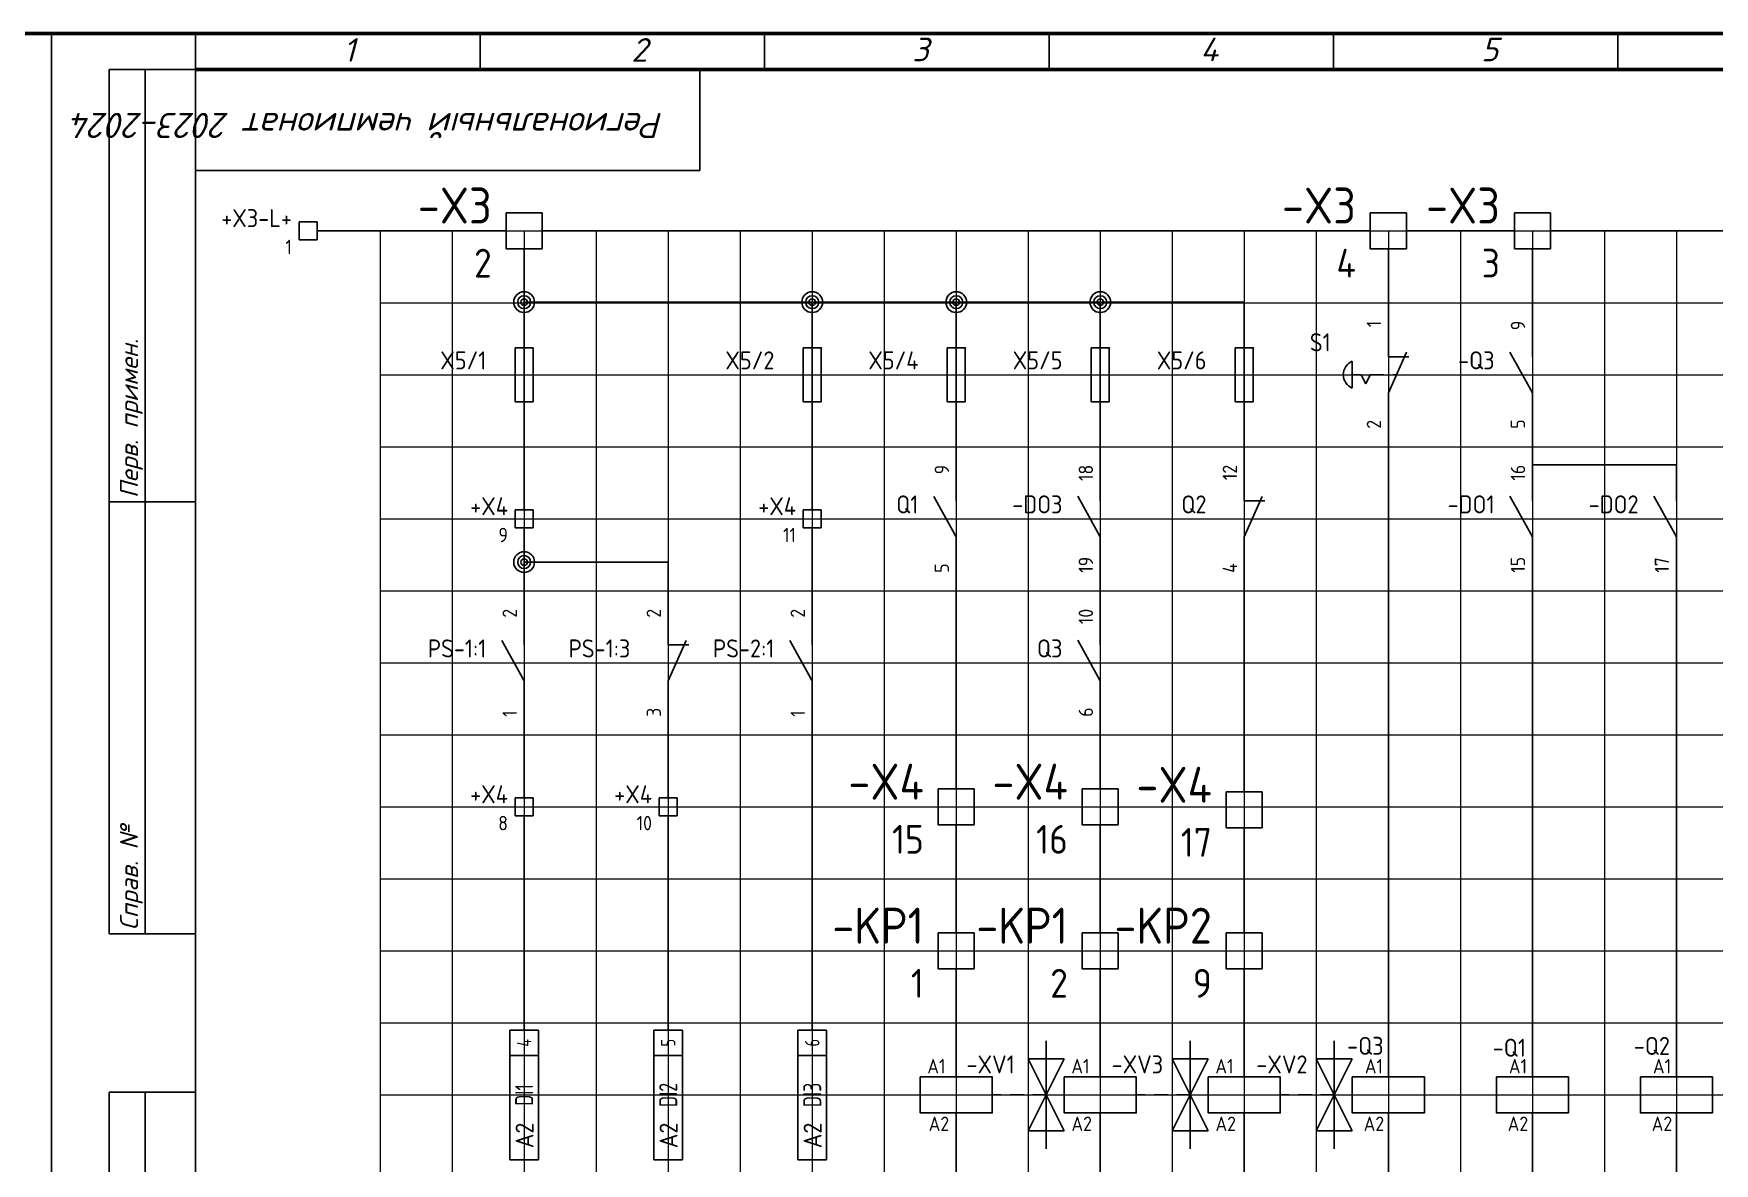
# Model space of a CAD drawing. Header units: millimetres. Extents: x 0 to 53000, y -591 to 24400.
# Drawn here: x 4788.5 to 5021.9, y 427 to 583.9 of the extents above; entities that cross this region are included whole.
import ezdxf
from ezdxf.enums import TextEntityAlignment as Align

# ---------------------------------------------------------------- set-up
doc = ezdxf.new("R2010")
doc.units = ezdxf.units.MM
doc.linetypes.add('Caddy_Solid', pattern=[0])
for name, color, linetype in [('SYMS', 7, 'Continuous'), ('TAGFIXED', 7, 'Continuous'), ('TAGS', 150, 'Continuous'), ('TERMS', 123, 'Continuous'), ('WIRES', 7, 'Continuous'), ('YEL_14_THHN', 7, 'Continuous')]:
    doc.layers.add(name, color=color, linetype=linetype)
doc.layers.add('Основная', color=7, linetype='Continuous', lineweight=30)
doc.layers.add('Привязки', color=2, linetype='Continuous', lineweight=0, plot=False, transparency=0.8)
doc.layers.add('рамка', color=253, linetype='Continuous', lineweight=5, transparency=0.8)
doc.styles.add('WD_IEC', font='ISOCP2.shx', dxfattribs={"width": 0.9, "height": 4})
doc.styles.add('текст', font='isocpeui.ttf')

# ---------------------------------------------------------------- blocks, each defined once
blk = doc.blocks.new('*U101')
at = {"layer": 'Привязки'}
blk.add_line((0, 101.64), (0, -101.64), dxfattribs=at)
blk = doc.blocks.new('*U102')
at = {"layer": 'Привязки', "color": 0, "linetype": 'ByBlock', "lineweight": -2, "transparency": 16777216}
for p in [(0, 0), (10, 0), (20, 0), (30, 0), (40, 0), (50, 0), (60, 0), (70, 0), (80, 0), (90, 0), (100, 0), (110, 0), (120, 0), (130, 0), (140, 0), (150, 0), (160, 0), (170, 0), (180, 0)]:
    blk.add_blockref('*U101', p, dxfattribs=at)
blk = doc.blocks.new('*U103')
at = {"layer": 'Привязки'}
blk.add_line((-179.37, 0), (179.37, 0), dxfattribs=at)
blk = doc.blocks.new('*U104')
at = {"layer": 'Привязки', "color": 0, "linetype": 'ByBlock', "lineweight": -2, "transparency": 16777216}
for p in [(0, 0), (0, -10), (0, -20), (0, -30), (0, -40), (0, -50), (0, -60), (0, -70), (0, -80), (0, -90), (0, -100), (0, -110), (0, -120)]:
    blk.add_blockref('*U103', p, dxfattribs=at)
blk = doc.blocks.new('VFU1')
blk.add_line((0, 7.5), (0, -7.5))
blk.add_lwpolyline([(-1.25, 3.75), (-1.25, -3.75), (1.25, -3.75), (1.25, 3.75)], close=True)
at = {"style": 'WD_IEC'}
for tag, p in [('INST', (-5.25, 7.75)), ('LOC', (-5.25, 4.25)), ('TAG1', (-5.25, 0.75)), ('RATING1', (-5.25, -3.75)), ('XREF', (-5.25, -7.75)), ('DESC1', (-5.25, -11.6)), ('DESC2', (-5.25, -15.1)), ('DESC3', (-5.25, -18.6))]:
    blk.add_attdef(tag, text='', height=2.5, dxfattribs=at).set_placement(p, align=Align.RIGHT)
blk.add_attdef('TERM01', text='', height=2, rotation=90, dxfattribs=at).set_placement((-1, 7.5), align=Align.RIGHT)
at = {"style": 'WD_IEC', "flags": 1}
for tag, p, height in [('X2TERM01', (0, 7.5), 0.32), ('MFG', (2.75, 6.5), 1.5), ('CAT', (2.75, 4), 1.5), ('X4LINK', (-1.25, 0), 0.32), ('X1LINK', (1.25, 0), 0.32), ('ASSYCODE', (2.25, -4), 1), ('FAMILY', (2.25, -5.5), 1), ('CATDESC', (2.25, -7), 1), ('X8TERM02', (0, -7.5), 0.32)]:
    blk.add_attdef(tag, p, '', height=height, dxfattribs=at)
at = {"style": 'WD_IEC'}
blk.add_attdef('TERM02', (-1, -7.5), '', height=2, rotation=90, dxfattribs=at)
blk = doc.blocks.new('VCR21')
for p, q in [((0, 7.5), (0, 2.5)), ((0, -2.5), (-3.12, 3.12)), ((0, -2.5), (0, -7.5))]:
    blk.add_line(p, q)
at = {"style": 'WD_IEC'}
for tag, p in [('INST', (-5.25, 6.75)), ('LOC', (-5.25, 3.75)), ('TAG2', (-5.25, 0.75)), ('XREF', (-5.25, -3.75)), ('DESC1', (-5.25, -6.75)), ('DESC2', (-5.25, -9.75)), ('DESC3', (-5.25, -12.75))]:
    blk.add_attdef(tag, text='', height=2.5, dxfattribs=at).set_placement(p, align=Align.RIGHT)
blk.add_attdef('TERM01', text='', height=2, rotation=90, dxfattribs=at).set_placement((-1, 7.5), align=Align.RIGHT)
at = {"style": 'WD_IEC', "flags": 1}
for tag, p, height in [('X2TERM01', (0, 7.5), 0.32), ('X4LINK', (-2.75, 0), 0.32), ('X1LINK', (-0.5, 0), 0.32), ('CONTACT', (4, -3.5), 1), ('FAMILY', (4, -5), 1), ('COMMON', (5.25, -4.75), 1), ('X8TERM02', (0, -7.5), 0.32)]:
    blk.add_attdef(tag, p, '', height=height, dxfattribs=at)
at = {"style": 'WD_IEC'}
blk.add_attdef('TERM02', (-1, -7.5), '', height=2, rotation=90, dxfattribs=at)
blk = doc.blocks.new('VCR22')
for p, q in [((0, 7.5), (0, 2.5)), ((0, -2.5), (2.5, 3.12)), ((0, 2.5), (2.87, 2.5)), ((0, -2.5), (0, -7.5))]:
    blk.add_line(p, q)
at = {"style": 'WD_IEC'}
for tag, p in [('INST', (-5.25, 7.75)), ('LOC', (-5.25, 4.25)), ('TAG2', (-5.25, 0.75)), ('XREF', (-5.25, -3.75)), ('DESC1', (-5.25, -7.6)), ('DESC2', (-5.25, -11.1)), ('DESC3', (-5.25, -14.6))]:
    blk.add_attdef(tag, text='', height=2.5, dxfattribs=at).set_placement(p, align=Align.RIGHT)
blk.add_attdef('TERM01', text='', height=2, rotation=90, dxfattribs=at).set_placement((-1, 7.5), align=Align.RIGHT)
at = {"style": 'WD_IEC', "flags": 1}
for tag, p, height in [('X2TERM01', (0, 7.5), 0.32), ('X4LINK', (-2, 0), 0.32), ('X1LINK', (1.11, 0), 0.32), ('CONTACT', (4, -3.5), 1), ('FAMILY', (4, -5), 1), ('X8TERM02', (0, -7.5), 0.32)]:
    blk.add_attdef(tag, p, '', height=height, dxfattribs=at)
at = {"style": 'WD_IEC'}
blk.add_attdef('TERM02', (-1, -7.5), '', height=2, rotation=90, dxfattribs=at)
blk = doc.blocks.new('VPB12ML')
for p, q in [((0, 7.5), (0, 2.5)), ((0, -2.5), (2.5, 3.125)), ((0, 2.5), (2.8678, 2.5)), ((-5, 1.875), (-5, -1.875)), ((-5, 0), (-3.75, 0)), ((-3.125, -1.25), (-3.75, 0)), ((-2.5, 0), (-3.125, -1.25)), ((-2.5, 0), (-0.625, 0)), ((0.625, 0), (1.11111, 0)), ((0, -2.5), (0, -7.5))]:
    blk.add_line(p, q)
blk.add_arc((-4.21875, 0), 2.03125, 112.6198649, 247.3801351)
at = {"style": 'WD_IEC'}
for tag, p in [('INST', (-8, 10.25)), ('LOC', (-8, 6.75)), ('TAG1', (-8, 3.25)), ('DESC1', (-8, -10.35)), ('DESC2', (-8, -13.85)), ('DESC3', (-8, -17.35))]:
    blk.add_attdef(tag, text='', height=2.5, dxfattribs=at).set_placement(p, align=Align.RIGHT)
blk.add_attdef('TERM01', text='', height=2, rotation=90, dxfattribs=at).set_placement((-1, 7.5), align=Align.RIGHT)
at = {"style": 'WD_IEC', "flags": 1}
for tag, p, height in [('X2TERM01', (0, 7.5), 0.32), ('CONTACT', (0.5, 4.5), 1), ('COMMON', (1.75, 3.25), 1), ('X1LINK', (1.5, 0), 0.32), ('ASSYCODE', (1, -4), 1), ('FAMILY', (1, -5.5), 1), ('CATDESC', (1, -7), 1), ('X8TERM02', (0, -7.5), 0.32)]:
    blk.add_attdef(tag, p, '', height=height, dxfattribs=at)
at = {"style": 'WD_IEC', "flags": 9}
for tag, p in [('MFG', (-8.5, -0.25)), ('CAT', (-8.5, -2.75))]:
    blk.add_attdef(tag, text='', height=1.5, dxfattribs=at).set_placement(p, align=Align.RIGHT)
at = {"style": 'WD_IEC'}
blk.add_attdef('TERM02', (-1, -7.5), '', height=2, rotation=90, dxfattribs=at)
at = {"lineweight": 15, "style": 'WD_IEC'}
blk.add_attdef('XREF', text='', height=2.5, dxfattribs=at).set_placement((-8, -6.35), align=Align.RIGHT)
blk = doc.blocks.new('*U107')
for p, q in [((8, 232), (8, 292)), ((8, 292), (20, 292)), ((13, 232), (13, 292)), ((90, 292), (90, 292)), ((90, 292), (90, 292)), ((90, 278), (90, 292)), ((90, 292), (90, 292)), ((90, 292), (90, 292)), ((90, 292), (90, 292)), ((20, 278), (90, 278)), ((8, 232), (20, 232)), ((8, 172), (8, 232)), ((13, 172), (13, 232)), ((8, 172), (20, 172)), ((8, 115), (8, 150)), ((8, 150), (20, 150)), ((13, 115), (13, 150))]:
    blk.add_line(p, q)
blk.add_lwpolyline([(20, 5), (415, 5), (415, 292), (20, 292)], close=True)
at = {"layer": 'Привязки'}
blk.add_lwpolyline([(0, 0), (420, 0), (420, 297), (0, 297)], close=True, dxfattribs=at)
at = {"layer": 'рамка'}
blk.add_lwpolyline([(0, 297), (420, 297), (420, 0), (0, 0)], close=True, dxfattribs=at)
at = {"style": 'текст'}
for s, p in [('Перв. примен.', (12, 232.5)), ('Справ. №', (12, 172.5))]:
    blk.add_text(s, height=2.5, rotation=90, dxfattribs=at).set_placement(p)
for tag, p, height in [('12', (90, 292), 0.00000373), ('13', (90, 292), 0.00000373), ('27', (90, 292), 0.00000522), ('29', (105, 249), 3.5), ('28', (415, 20), 0.0000438), ('ИЗМ2', (230.5, 16), 2.5), ('ЛИСТИЗМ2', (237.5, 16), 2.5), ('№ДОКУМИЗМ2', (247.5, 16), 2.5), ('ОБОЗНАЧЕНИЕ', (300, 11), 5), ('ИЗМ1', (230.5, 11), 2.5), ('ЛИСТИЗМ1', (237.5, 11), 2.5), ('№ДОКУМИЗМ1', (247.5, 11), 2.5), ('ПОДПИЗМ1', (270.5, 11), 2.5), ('ДАТАИЗМ1', (285.5, 11), 2.5), ('ДАТАНКОНТР', (285.5, 11), 2.5), ('ДАТАУТВ', (285.5, 6), 2.5), ('РАЗРАБ', (415, 5), 0.0000135), ('ЛИСТОВ', (415, 5), 0.0000135), ('ПРОВ', (415, 5), 0.0000135), ('ТКОНТР', (415, 5), 0.0000135), ('НКОНТР', (415, 5), 0.0000135), ('УТВ', (415, 5), 0.0000135), ('10', (415, 5), 0.0000135), ('11', (415, 5), 0.0000135), ('ПОДПИЗМ2', (415, 5), 0.0000135), ('ДАТАИЗМ2', (415, 5), 0.0000135), ('ИЗМ3', (415, 5), 0.0000135), ('ЛИСТИЗМ3', (415, 5), 0.0000135), ('№ДОКУМИЗМ3', (415, 5), 0.0000135), ('ПОДПИЗМ3', (415, 5), 0.0000135), ('ДАТАИЗМ3', (415, 5), 0.0000135), ('ИЗМ4', (415, 5), 0.0000135), ('ЛИСТИЗМ4', (415, 5), 0.0000135), ('№ДОКУМИЗМ4', (415, 5), 0.0000135), ('ПОДПИЗМ4', (415, 5), 0.0000135), ('ДАТАИЗМ4', (415, 5), 0.0000135), ('ДАТАРАЗРАБ', (415, 5), 0.0000135), ('ДАТАПРОВ', (415, 5), 0.0000135), ('ДАТАТКОНТР', (415, 5), 0.0000135)]:
    blk.add_attdef(tag, p, '', height=height, dxfattribs=at)
for tag, p, height, rotation in [('ОБОЗНАЧЕНИЕ-ВЕРХ', (85, 286), 3.5, 180), ('ПРИМЕНЯЕМОСТЬ', (19, 232.5), 2.5, 90), ('СПРАВ№', (19, 172.5), 2.5, 90), ('ДАТАУЧЁТАДУБЛ', (19, 115.5), 2.5, 90), ('ИНВ№ДУБЛ', (19, 90.5), 2.5, 90), ('ВЗАМИНВ№', (19, 65.5), 2.5, 90), ('ДАТАУЧЁТА', (19, 30.5), 2.5, 90), ('ИНВ№ПОДЛ', (19, 5.5), 2.5, 90)]:
    blk.add_attdef(tag, p, '', height=height, rotation=rotation, dxfattribs=at)
blk.add_attdef('30', text='', height=5, dxfattribs=at).set_placement((355, 34), align=Align.MIDDLE)
for tag, height, p in [('ЛИСТ', 2.5, (410, 9)), ('НАИМЕНОВАНИЕ1', 0.000027, (415, 5)), ('НАИМЕНОВАНИЕ2', 0.0000189, (415, 5)), ('НАИМЕНОВАНИЕ3', 0.0000189, (415, 5)), ('НАИМЕНОВАНИЕ4', 0.0000135, (415, 5)), ('МАССА', 0.0000189, (415, 5)), ('МАСШТАБ', 0.0000189, (415, 5)), ('МАТЕРИАЛ1', 0.0000135, (415, 5)), ('МАТЕРИАЛ2', 0.0000135, (415, 5)), ('МАТЕРИАЛ3', 0.0000135, (415, 5)), ('ПРЕДПРИЯТИЕ1', 0.0000189, (415, 5)), ('ПРЕДПРИЯТИЕ2', 0.0000189, (415, 5)), ('ПРЕДПРИЯТИЕ3', 0.0000189, (415, 5))]:
    blk.add_attdef(tag, text='', height=height, dxfattribs=at).set_placement(p, align=Align.CENTER)
for tag in ['ЛИТЕРА', 'ЛИТЕРА2', 'ЛИТЕРА3']:
    blk.add_attdef(tag, text='', height=0.0000135, dxfattribs=at).set_placement((415, 5), align=Align.RIGHT)
for tag in ['ИНДЕКС', 'ИНДЕКС2', 'ИНДЕКС3']:
    blk.add_attdef(tag, text='', height=0.0000135, dxfattribs=at).set_placement((415, 5), align=Align.TOP_LEFT)
blk = doc.blocks.new('HT1001')
for p, q in [((-1.25, -1.25), (-1.25, 1.25)), ((-1.25, 1.25), (1.25, 1.25)), ((1.25, 1.25), (1.25, -1.25)), ((1.25, -1.25), (-1.25, -1.25))]:
    blk.add_line(p, q)
at = {"style": 'WD_IEC', "flags": 1}
for tag, p, height in [('ASSYCODE', (2.75, 10.75), 1), ('CATDESC', (2.75, 9.25), 1), ('MFG', (2.75, 7.25), 1.5), ('CAT', (2.75, 4.75), 1.5), ('X2PIN01', (0, 2.25), 0.25), ('X4PIN01', (-1.25, 1), 0.25), ('X4TERM01', (-1.25, 0), 0.25), ('X4TERMDESC01', (-1.25, 0.5), 0.4), ('STRIPSEQ', (0, 0), 0.025), ('X2TERM01', (0, 1.25), 0.25), ('X8PIN01', (0, -0.25), 0.25), ('X2TERMDESC01', (0, 1.75), 0.4), ('X1PIN01', (1.25, 1), 0.25), ('X1TERM01', (1.25, 0), 0.25), ('X1TERMDESC01', (1.25, 0.5), 0.4), ('LINKTERM', (0, -0.04), 0.025), ('X8TERM01', (0, -1.25), 0.25), ('X8TERMDESC01', (0, -0.75), 0.4)]:
    blk.add_attdef(tag, p, '', height=height, dxfattribs=at)
at = {"style": 'WD_IEC'}
for tag, p in [('INST', (-2.25, 6.5)), ('LOC', (-2.25, 3.5)), ('DESC1', (-2.25, -6.25)), ('DESC2', (-2.25, -9.25)), ('DESC3', (-2.25, -12.25))]:
    blk.add_attdef(tag, text='', height=2.5, dxfattribs=at).set_placement(p, align=Align.RIGHT)
at = {"style": 'WD_IEC', "flags": 8}
for tag, height, p in [('TAGSTRIP', 2.5, (-2.25, 0.5)), ('TERM01', 2, (-2.25, -3.25))]:
    blk.add_attdef(tag, text='', height=height, dxfattribs=at).set_placement(p, align=Align.RIGHT)
blk = doc.blocks.new('PLCIOI1TV')
for p, q in [((-2, 9), (-2, -9)), ((-2, 9), (2, 9)), ((2, 9), (2, -9)), ((-2, 5.5), (2, 5.5)), ((-2, -9), (2, -9))]:
    blk.add_line(p, q)
at = {"style": 'WD_IEC', "width": 0.9}
blk.add_attdef('TERMDESC01', text='', height=2, rotation=90, dxfattribs=at).set_placement((2.25, 10), align=Align.TOP_LEFT)
at = {"style": 'WD_IEC', "width": 0.8}
for tag, height, p in [('TERM01', 2, (0, 7.25)), ('TAGA01', 2.5, (0, 0))]:
    blk.add_attdef(tag, text='', height=height, rotation=90, dxfattribs=at).set_placement(p, align=Align.MIDDLE)
for tag, p in [('INST', (-3.5, 6.5)), ('LOC', (-3.5, 3))]:
    blk.add_attdef(tag, text='', height=2.5, dxfattribs=at).set_placement(p, align=Align.RIGHT)
at = {"style": 'WD_IEC', "flags": 1}
blk.add_attdef('X2TERM01', text='', height=0.25, rotation=90, dxfattribs=at).set_placement((0, 9), align=Align.RIGHT)
at = {"style": 'WD_IEC', "width": 0.9}
blk.add_attdef('LINE1', text='', height=2.5, rotation=90, dxfattribs=at).set_placement((4.41, 1), align=Align.CENTER)
blk.add_attdef('LINE2', text='', height=2.5, rotation=90, dxfattribs=at).set_placement((5.02, 1), align=Align.TOP_CENTER)
at = {"style": 'WD_IEC'}
for tag, p in [('TAG1', (-3.5, -0.5)), ('XREF', (-3.5, -4.5))]:
    blk.add_attdef(tag, text='', height=2.5, dxfattribs=at).set_placement(p, align=Align.RIGHT)
at = {"linetype": 'Continuous', "style": 'WD_IEC', "flags": 9}
for tag, p in [('ASSYCODE', (-2.39, -1.18)), ('FAMILY', (-2.39, -7.68))]:
    blk.add_attdef(tag, text='', height=0.16, rotation=90, dxfattribs=at).set_placement(p, align=Align.CENTER)
at = {"style": 'WD_IEC'}
for tag, width, p in [('MFG', 0.8, (-7, -20)), ('DESC', 0.8, (-4, -20)), ('DESCA01', 0.9, (-0.5, -20)), ('DESCB01', 0.9, (2.5, -20)), ('DESCC01', 0.9, (5.5, -20)), ('DESCD01', 0.9, (8.5, -20)), ('DESCE01', 0.9, (11.5, -20)), ('CAT', 0.9, (-7, -27))]:
    blk.add_attdef(tag, text='', height=2.5, rotation=90, dxfattribs=dict(at, width=width)).set_placement(p, align=Align.RIGHT)
blk = doc.blocks.new('VT1001')
for p, q in [((-1.25, -1.25), (-1.25, 1.25)), ((-1.25, 1.25), (1.25, 1.25)), ((1.25, 1.25), (1.25, -1.25)), ((1.25, -1.25), (-1.25, -1.25))]:
    blk.add_line(p, q)
at = {"style": 'WD_IEC', "flags": 1}
for tag, p, height in [('ASSYCODE', (2.75, 10.75), 1), ('CATDESC', (2.75, 9.25), 1), ('MFG', (2.75, 7.25), 1.5), ('CAT', (2.75, 4.75), 1.5), ('X2PIN01', (0, 2.25), 0.25), ('X4PIN01', (-1.25, 1), 0.25), ('X2TERM01', (0, 1.25), 0.25), ('X2TERMDESC01', (0, 1.75), 0.4), ('X1PIN01', (1.25, 1), 0.25), ('X4TERM01', (-1.25, 0), 0.25), ('X4TERMDESC01', (-1.25, 0.5), 0.4), ('STRIPSEQ', (0, 0), 0.025), ('X8PIN01', (0, -0.25), 0.25), ('X1TERM01', (1.25, 0), 0.25), ('X1TERMDESC01', (1.25, 0.5), 0.4), ('LINKTERM', (0, -0.04), 0.025), ('X8TERM01', (0, -1.25), 0.25), ('X8TERMDESC01', (0, -0.75), 0.4)]:
    blk.add_attdef(tag, p, '', height=height, dxfattribs=at)
at = {"style": 'WD_IEC'}
for tag, p in [('INST', (-2.25, 6.5)), ('LOC', (-2.25, 3.5)), ('DESC1', (-2.25, -6.25)), ('DESC2', (-2.25, -9.25)), ('DESC3', (-2.25, -12.25))]:
    blk.add_attdef(tag, text='', height=2.5, dxfattribs=at).set_placement(p, align=Align.RIGHT)
at = {"style": 'WD_IEC', "flags": 8}
for tag, height, p in [('TAGSTRIP', 2.5, (-2.25, 0.5)), ('TERM01', 2, (-2.25, -3.25))]:
    blk.add_attdef(tag, text='', height=height, dxfattribs=at).set_placement(p, align=Align.RIGHT)
blk = doc.blocks.new('WDDOT')
for radius in [0.72, 0.449, 0.223]:
    blk.add_circle((0, 0), radius)
blk = doc.blocks.new('VCR1')
for p, q in [((0, 2.5), (0, 7.5)), ((0, -2.5), (0, -7.5))]:
    blk.add_line(p, q)
blk.add_lwpolyline([(-5, 2.5), (-5, -2.5), (5, -2.5), (5, 2.5)], close=True)
at = {"style": 'WD_IEC'}
for tag, p in [('INST', (-5.25, 11.5)), ('LOC', (-5.25, 8)), ('TAG1', (-5.25, 4.5)), ('DESC1', (-5.25, -6.85)), ('DESC2', (-5.25, -10.35)), ('DESC3', (-5.25, -13.85))]:
    blk.add_attdef(tag, text='', height=2.5, dxfattribs=at).set_placement(p, align=Align.RIGHT)
blk.add_attdef('TERM01', text='', height=2, rotation=90, dxfattribs=at).set_placement((-1, 7.5), align=Align.RIGHT)
at = {"style": 'WD_IEC', "flags": 1}
for tag, p, height in [('X2TERM01', (0, 7.5), 0.32), ('X4LINK', (-5, 0), 0.32), ('X1LINK', (5, 0), 0.32), ('ASSYCODE', (1, -4), 1), ('FAMILY', (1, -5.5), 1), ('CATDESC', (1, -7), 1), ('X8TERM02', (0, -7.5), 0.32)]:
    blk.add_attdef(tag, p, '', height=height, dxfattribs=at)
at = {"style": 'WD_IEC', "flags": 9}
for tag, p in [('MFG', (-6, 1)), ('CAT', (-6, -1.5))]:
    blk.add_attdef(tag, text='', height=1.5, dxfattribs=at).set_placement(p, align=Align.RIGHT)
at = {"style": 'WD_IEC'}
blk.add_attdef('TERM02', (-1, -7.5), '', height=2, rotation=90, dxfattribs=at)
at = {"lineweight": 9, "style": 'WD_IEC'}
for tag, p in [('NO', (-5.5, -16.5)), ('NC', (-5.5, -20))]:
    blk.add_attdef(tag, text='', height=2.5, dxfattribs=at).set_placement(p, align=Align.TOP_RIGHT)
for tag, p in [('XREFNO', (-4, -16.5)), ('XREFNC', (-4, -20))]:
    blk.add_attdef(tag, text='', height=2.5, dxfattribs=at).set_placement(p, align=Align.TOP_LEFT)
blk = doc.blocks.new('VSV1')
for p, q in [((0, 2.5), (0, 7.5)), ((12.5, 7.5), (12.5, -7.5)), ((12.5, 0), (10, 5)), ((10, 5), (15, 5)), ((15, 5), (12.5, 0)), ((6.25, 0), (5, 0)), ((9.38, 0), (7.5, 0)), ((12.5, 0), (10, -5)), ((12.5, 0), (10.62, 0)), ((15, -5), (12.5, 0)), ((0, -2.5), (0, -7.5)), ((10, -5), (15, -5))]:
    blk.add_line(p, q)
blk.add_lwpolyline([(-5, 2.5), (-5, -2.5), (5, -2.5), (5, 2.5)], close=True)
at = {"style": 'WD_IEC'}
for tag, p in [('INST', (-5.25, 11.5)), ('LOC', (-5.25, 8)), ('TAG1', (-5.25, 4.5)), ('DESC1', (-5.25, -6.85)), ('DESC2', (-5.25, -10.35)), ('DESC3', (-5.25, -13.85))]:
    blk.add_attdef(tag, text='', height=2.5, dxfattribs=at).set_placement(p, align=Align.RIGHT)
blk.add_attdef('TERM01', text='', height=2, rotation=90, dxfattribs=at).set_placement((-1, 7.5), align=Align.RIGHT)
at = {"style": 'WD_IEC', "flags": 1}
for tag, p, height in [('X2TERM01', (0, 7.5), 0.32), ('X4LINK', (-5, 0), 0.32), ('X1LINK', (12.5, 0), 0.32), ('ASSYCODE', (1, -4), 1), ('FAMILY', (1, -5.5), 1), ('CATDESC', (1, -7), 1), ('X8TERM02', (0, -7.5), 0.32)]:
    blk.add_attdef(tag, p, '', height=height, dxfattribs=at)
at = {"style": 'WD_IEC', "flags": 9}
for tag, p in [('MFG', (-6, 1)), ('CAT', (-6, -1.5))]:
    blk.add_attdef(tag, text='', height=1.5, dxfattribs=at).set_placement(p, align=Align.RIGHT)
at = {"style": 'WD_IEC'}
blk.add_attdef('TERM02', (-1, -7.5), '', height=2, rotation=90, dxfattribs=at)
at = {"lineweight": 9, "style": 'WD_IEC'}
for tag, p in [('NO', (-5.5, -16.5)), ('NC', (-5.5, -20))]:
    blk.add_attdef(tag, text='', height=2.5, dxfattribs=at).set_placement(p, align=Align.TOP_RIGHT)
for tag, p in [('XREFNO', (-4, -16.5)), ('XREFNC', (-4, -20)), ('WDTAGALT', (-3.88, -23.13))]:
    blk.add_attdef(tag, text='', height=2.5, dxfattribs=at).set_placement(p, align=Align.TOP_LEFT)

msp = doc.modelspace()

# ---------------------------------------------------------------- linework, layer by layer
msp.add_line((4811, 583.88897), (5206, 583.88898))
at = {"linetype": 'Caddy_Solid', "lineweight": 25}
for p, q in [((4811, 578.88897), (4811, 583.88897)), ((4850.5, 578.88897), (4850.5, 583.88897)), ((4890, 578.88897), (4890, 583.88897)), ((4929.5, 578.88897), (4929.5, 583.88897)), ((4969, 578.88897), (4969, 583.88897)), ((5008.5, 578.88897), (5008.5, 583.88897))]:
    msp.add_line(p, q, dxfattribs=at)
at = {"linetype": 'Caddy_Solid', "lineweight": 50}
msp.add_line((4811, 578.88897), (5206, 578.88897), dxfattribs=at)
at = {"layer": 'WIRES'}
for p, q in [((4827.86407, 556.51665), (4854.11407, 556.51665)), ((4859.11407, 556.51665), (4974.11407, 556.51665)), ((4979.11407, 556.51665), (4994.11407, 556.51665)), ((4999.11407, 556.51665), (5034.11407, 556.51665)), ((4976.61407, 544.02442), (4976.61407, 554.01665)), ((4996.61407, 544.02442), (4996.61407, 554.01665)), ((4916.61407, 429.01665), (4916.61407, 399.01665)), ((4936.61407, 429.02442), (4936.61407, 399.02442)), ((4956.61407, 429.01665), (4956.61407, 399.01665)), ((4976.61407, 429.02442), (4976.61407, 355.7452)), ((4996.61407, 429.02442), (4996.61407, 355.7452)), ((5016.61407, 429.02442), (5016.61407, 355.7452))]:
    msp.add_line(p, q, dxfattribs=at)
at = {"layer": 'YEL_14_THHN'}
for p, q in [((4856.61407, 554.01665), (4856.61407, 544.01665)), ((4896.61407, 546.60187), (4856.61407, 546.60187)), ((4896.61407, 544.01665), (4896.61407, 546.60187)), ((4916.61407, 546.60187), (4896.61407, 546.60187)), ((4916.61407, 544.01665), (4916.61407, 546.60187)), ((4936.61407, 546.60187), (4916.61407, 546.60187)), ((4936.61407, 544.02442), (4936.61407, 546.60187)), ((4956.61407, 546.60187), (4936.61407, 546.60187)), ((4956.61407, 544.01665), (4956.61407, 546.60187)), ((4856.61407, 529.01665), (4856.61407, 517.76665)), ((4896.61407, 529.01665), (4896.61407, 517.76665)), ((4916.61407, 524.01665), (4916.61407, 529.01665)), ((4936.61407, 524.02442), (4936.61407, 529.02442)), ((4956.61407, 524.01665), (4956.61407, 529.01665)), ((4976.61407, 529.02442), (4976.61407, 444.02442)), ((4996.61407, 524.02442), (4996.61407, 529.02442)), ((5016.61407, 524.02442), (4996.61407, 524.02442)), ((4856.61407, 515.26665), (4856.61407, 504.01665)), ((4896.61407, 515.26665), (4896.61407, 504.01665)), ((4876.61407, 510.50888), (4856.61407, 510.50888)), ((4876.61407, 504.01665), (4876.61407, 510.50888)), ((4916.61407, 509.01665), (4916.61407, 479.01665)), ((4936.61407, 504.02442), (4936.61407, 509.02442)), ((4956.61407, 509.01665), (4956.61407, 478.58877)), ((4996.61407, 509.02442), (4996.61407, 444.02442)), ((5016.61407, 509.02442), (5016.61407, 444.02442)), ((4856.61407, 489.01665), (4856.61407, 477.76665)), ((4876.61407, 477.76665), (4876.61407, 489.01665)), ((4896.61407, 445.51665), (4896.61407, 489.01665)), ((4936.61407, 489.02442), (4936.61407, 479.01665)), ((4856.61407, 475.26665), (4856.61407, 445.51665)), ((4876.61407, 445.51665), (4876.61407, 475.26665)), ((4916.61407, 474.01665), (4916.61407, 459.01665)), ((4936.61407, 474.01665), (4936.61407, 459.01665)), ((4956.61407, 473.58877), (4956.61407, 459.01665)), ((4916.61407, 454.01665), (4916.61407, 444.01665)), ((4936.61407, 454.01665), (4936.61407, 444.02442)), ((4956.61407, 454.01665), (4956.61407, 444.01665))]:
    msp.add_line(p, q, dxfattribs=at)
at = {"layer": 'Основная', "linetype": 'Caddy_Solid', "lineweight": 50}
for p, q in [((4791.00001, 583.88897), (4371.00001, 583.88897)), ((5211.00001, 583.88897), (4791.00001, 583.88897))]:
    msp.add_line(p, q, dxfattribs=at)

# ---------------------------------------------------------------- block references
msp.add_blockref('*U107', (4371, 286.88897))
ref = msp.add_blockref('*U107', (4791, 286.88897))
ref.add_attrib('ОБОЗНАЧЕНИЕ-ВЕРХ', 'Региональный чемпионат 2023-2024', (4876, 572.88897), dxfattribs={"height": 3.5, "rotation": 180, "style": 'текст'})
at = {"layer": 'SYMS'}
ref = msp.add_blockref('VT1001', (4856.61407, 556.51665), dxfattribs=dict(at, xscale=2, yscale=2, zscale=2))
ref.add_attrib('TERM01', '2', dxfattribs={"layer": 'TERMS', "height": 4, "style": 'WD_IEC', "flags": 8}).set_placement((4852.11407, 550.01665), align=Align.RIGHT)
ref.add_attrib('TAGSTRIP', '-X3', dxfattribs={"layer": 'TAGS', "height": 5, "style": 'WD_IEC', "flags": 8}).set_placement((4852.11407, 557.51665), align=Align.RIGHT)
ref = msp.add_blockref('VT1001', (4976.61407, 556.51665), dxfattribs=dict(at, xscale=2, yscale=2, zscale=2))
ref.add_attrib('TERM01', '4', dxfattribs={"layer": 'TERMS', "height": 4, "style": 'WD_IEC', "flags": 8}).set_placement((4972.11407, 550.01665), align=Align.RIGHT)
ref.add_attrib('TAGSTRIP', '-X3', dxfattribs={"layer": 'TAGS', "height": 5, "style": 'WD_IEC', "flags": 8}).set_placement((4972.11407, 557.51665), align=Align.RIGHT)
ref = msp.add_blockref('VT1001', (4996.61407, 556.51665), dxfattribs=dict(at, xscale=2, yscale=2, zscale=2))
ref.add_attrib('TERM01', '3', dxfattribs={"layer": 'TERMS', "height": 4, "style": 'WD_IEC', "flags": 8}).set_placement((4992.11407, 550.01665), align=Align.RIGHT)
ref.add_attrib('TAGSTRIP', '-X3', dxfattribs={"layer": 'TAGS', "height": 5, "style": 'WD_IEC', "flags": 8}).set_placement((4992.11407, 557.51665), align=Align.RIGHT)
ref = msp.add_blockref('HT1001', (4826.61407, 556.51665), dxfattribs=at)
ref.add_attrib('TERM01', '1', dxfattribs={"layer": 'TERMS', "height": 2, "style": 'WD_IEC', "flags": 8}).set_placement((4824.36407, 553.26665), align=Align.RIGHT)
ref.add_attrib('TAGSTRIP', '+X3-L+', dxfattribs={"layer": 'TAGS', "height": 2.5, "style": 'WD_IEC', "flags": 8}).set_placement((4824.36407, 557.01665), align=Align.RIGHT)
at = {"layer": 'SYMS', "xscale": 2, "yscale": 2, "zscale": 2}
for p in [(4856.61407, 546.60187), (4896.61407, 546.60187), (4916.61407, 546.60187), (4936.61407, 546.60187), (4856.61407, 510.50888)]:
    msp.add_blockref('WDDOT', p, dxfattribs=at)
at = {"layer": 'SYMS'}
ref = msp.add_blockref('VFU1', (4856.61407, 536.51665), dxfattribs=at)
ref.add_attrib('TAG1', 'X5/1', dxfattribs={"layer": 'TAGS', "height": 2.5, "style": 'WD_IEC'}).set_placement((4851.36407, 537.26665), align=Align.RIGHT)
ref = msp.add_blockref('VFU1', (4896.61407, 536.51665), dxfattribs=at)
ref.add_attrib('TAG1', 'X5/2', dxfattribs={"layer": 'TAGS', "height": 2.5, "style": 'WD_IEC'}).set_placement((4891.36407, 537.26665), align=Align.RIGHT)
ref = msp.add_blockref('VFU1', (4916.61407, 536.51665), dxfattribs=at)
ref.add_attrib('TAG1', 'X5/4', dxfattribs={"layer": 'TAGS', "height": 2.5, "style": 'WD_IEC'}).set_placement((4911.36407, 537.26665), align=Align.RIGHT)
ref = msp.add_blockref('VFU1', (4936.61407, 536.52442), dxfattribs=at)
ref.add_attrib('TAG1', 'X5/5', dxfattribs={"layer": 'TAGS', "height": 2.5, "style": 'WD_IEC'}).set_placement((4931.36407, 537.27442), align=Align.RIGHT)
ref = msp.add_blockref('VFU1', (4956.61407, 536.51665), dxfattribs=at)
ref.add_attrib('TAG1', 'X5/6', dxfattribs={"layer": 'TAGS', "height": 2.5, "style": 'WD_IEC'}).set_placement((4951.36407, 537.26665), align=Align.RIGHT)
ref = msp.add_blockref('VPB12ML', (4976.61407, 536.52442), dxfattribs=at)
ref.add_attrib('TERM02', '2', (4975.61407, 529.02442), dxfattribs={"layer": 'TERMS', "height": 2, "rotation": 90, "style": 'WD_IEC'})
ref.add_attrib('TERM01', '1', dxfattribs={"layer": 'TERMS', "height": 2, "rotation": 90, "style": 'WD_IEC'}).set_placement((4975.61407, 544.02442), align=Align.RIGHT)
ref.add_attrib('TAG1', 'S1', dxfattribs={"layer": 'TAGS', "height": 2.5, "style": 'WD_IEC'}).set_placement((4968.61407, 539.77442), align=Align.RIGHT)
ref = msp.add_blockref('VCR21', (4996.61407, 536.52442), dxfattribs=at)
ref.add_attrib('TERM02', '5', (4995.61407, 529.02442), dxfattribs={"layer": 'TERMS', "height": 2, "rotation": 90, "style": 'WD_IEC'})
ref.add_attrib('TERM01', '9', dxfattribs={"layer": 'TERMS', "height": 2, "rotation": 90, "style": 'WD_IEC'}).set_placement((4995.61407, 544.02442), align=Align.RIGHT)
ref.add_attrib('TAG2', '-Q3', dxfattribs={"layer": 'TAGS', "height": 2.5, "style": 'WD_IEC'}).set_placement((4991.36407, 537.27442), align=Align.RIGHT)
ref = msp.add_blockref('VCR21', (4916.61407, 516.51665), dxfattribs=at)
ref.add_attrib('TAG2', 'Q1', dxfattribs={"layer": 'TAGS', "height": 2.5, "style": 'WD_IEC'}).set_placement((4911.36407, 517.26665), align=Align.RIGHT)
ref.add_attrib('TERM01', '9', dxfattribs={"layer": 'TERMS', "height": 2, "rotation": 90, "style": 'WD_IEC'}).set_placement((4915.61407, 524.01665), align=Align.RIGHT)
ref.add_attrib('TERM02', '5', (4915.61407, 509.01665), dxfattribs={"layer": 'TERMS', "height": 2, "rotation": 90, "style": 'WD_IEC'})
ref = msp.add_blockref('VCR21', (4936.61407, 516.52442), dxfattribs=at)
ref.add_attrib('TERM02', '19', (4935.61407, 509.02442), dxfattribs={"layer": 'TERMS', "height": 2, "rotation": 90, "style": 'WD_IEC'})
ref.add_attrib('TERM01', '18', dxfattribs={"layer": 'TERMS', "height": 2, "rotation": 90, "style": 'WD_IEC'}).set_placement((4935.61407, 524.02442), align=Align.RIGHT)
ref.add_attrib('TAG2', '-DO3', dxfattribs={"layer": 'TAGS', "height": 2.5, "style": 'WD_IEC'}).set_placement((4931.36407, 517.27442), align=Align.RIGHT)
ref = msp.add_blockref('VCR22', (4956.61407, 516.51665), dxfattribs=at)
ref.add_attrib('TAG2', 'Q2', dxfattribs={"layer": 'TAGS', "height": 2.5, "style": 'WD_IEC'}).set_placement((4951.36407, 517.26665), align=Align.RIGHT)
ref.add_attrib('TERM01', '12', dxfattribs={"layer": 'TERMS', "height": 2, "rotation": 90, "style": 'WD_IEC'}).set_placement((4955.61407, 524.01665), align=Align.RIGHT)
ref.add_attrib('TERM02', '4', (4955.61407, 509.01665), dxfattribs={"layer": 'TERMS', "height": 2, "rotation": 90, "style": 'WD_IEC'})
ref = msp.add_blockref('VCR21', (4996.61407, 516.52442), dxfattribs=at)
ref.add_attrib('TERM02', '15', (4995.61407, 509.02442), dxfattribs={"layer": 'TERMS', "height": 2, "rotation": 90, "style": 'WD_IEC'})
ref.add_attrib('TERM01', '16', dxfattribs={"layer": 'TERMS', "height": 2, "rotation": 90, "style": 'WD_IEC'}).set_placement((4995.61407, 524.02442), align=Align.RIGHT)
ref.add_attrib('TAG2', '-DO1', dxfattribs={"layer": 'TAGS', "height": 2.5, "style": 'WD_IEC'}).set_placement((4991.36407, 517.27442), align=Align.RIGHT)
ref = msp.add_blockref('VCR21', (5016.61407, 516.52442), dxfattribs=at)
ref.add_attrib('TERM02', '17', (5015.61407, 509.02442), dxfattribs={"layer": 'TERMS', "height": 2, "rotation": 90, "style": 'WD_IEC'})
ref.add_attrib('TAG2', '-DO2', dxfattribs={"layer": 'TAGS', "height": 2.5, "style": 'WD_IEC'}).set_placement((5011.36407, 517.27442), align=Align.RIGHT)
ref = msp.add_blockref('VT1001', (4856.61407, 516.51665), dxfattribs=at)
ref.add_attrib('TERM01', '9', dxfattribs={"layer": 'TERMS', "height": 2, "style": 'WD_IEC', "flags": 8}).set_placement((4854.36407, 513.26665), align=Align.RIGHT)
ref.add_attrib('TAGSTRIP', '+X4', dxfattribs={"layer": 'TAGS', "height": 2.5, "style": 'WD_IEC', "flags": 8}).set_placement((4854.36407, 517.01665), align=Align.RIGHT)
ref = msp.add_blockref('VT1001', (4896.61407, 516.51665), dxfattribs=at)
ref.add_attrib('TERM01', '11', dxfattribs={"layer": 'TERMS', "height": 2, "style": 'WD_IEC', "flags": 8}).set_placement((4894.36407, 513.26665), align=Align.RIGHT)
ref.add_attrib('TAGSTRIP', '+X4', dxfattribs={"layer": 'TAGS', "height": 2.5, "style": 'WD_IEC', "flags": 8}).set_placement((4894.36407, 517.01665), align=Align.RIGHT)
ref = msp.add_blockref('VCR21', (4856.61407, 496.51665), dxfattribs=at)
ref.add_attrib('TAG2', 'PS-1:1', dxfattribs={"layer": 'TAGS', "height": 2.5, "style": 'WD_IEC'}).set_placement((4851.36407, 497.26665), align=Align.RIGHT)
ref.add_attrib('TERM01', '2', dxfattribs={"layer": 'TERMS', "height": 2, "rotation": 90, "style": 'WD_IEC'}).set_placement((4855.61407, 504.01665), align=Align.RIGHT)
ref.add_attrib('TERM02', '1', (4855.61407, 489.01665), dxfattribs={"layer": 'TERMS', "height": 2, "rotation": 90, "style": 'WD_IEC'})
ref = msp.add_blockref('VCR22', (4876.61407, 496.51665), dxfattribs=at)
ref.add_attrib('TAG2', 'PS-1:3', dxfattribs={"layer": 'TAGS', "height": 2.5, "style": 'WD_IEC'}).set_placement((4871.36407, 497.26665), align=Align.RIGHT)
ref.add_attrib('TERM01', '2', dxfattribs={"layer": 'TERMS', "height": 2, "rotation": 90, "style": 'WD_IEC'}).set_placement((4875.61407, 504.01665), align=Align.RIGHT)
ref.add_attrib('TERM02', '3', (4875.61407, 489.01665), dxfattribs={"layer": 'TERMS', "height": 2, "rotation": 90, "style": 'WD_IEC'})
ref = msp.add_blockref('VCR21', (4896.61407, 496.51665), dxfattribs=at)
ref.add_attrib('TAG2', 'PS-2:1', dxfattribs={"layer": 'TAGS', "height": 2.5, "style": 'WD_IEC'}).set_placement((4891.36407, 497.26665), align=Align.RIGHT)
ref.add_attrib('TERM01', '2', dxfattribs={"layer": 'TERMS', "height": 2, "rotation": 90, "style": 'WD_IEC'}).set_placement((4895.61407, 504.01665), align=Align.RIGHT)
ref.add_attrib('TERM02', '1', (4895.61407, 489.01665), dxfattribs={"layer": 'TERMS', "height": 2, "rotation": 90, "style": 'WD_IEC'})
ref = msp.add_blockref('VCR21', (4936.61407, 496.52442), dxfattribs=at)
ref.add_attrib('TAG2', 'Q3', dxfattribs={"layer": 'TAGS', "height": 2.5, "style": 'WD_IEC'}).set_placement((4931.36407, 497.27442), align=Align.RIGHT)
ref.add_attrib('TERM01', '10', dxfattribs={"layer": 'TERMS', "height": 2, "rotation": 90, "style": 'WD_IEC'}).set_placement((4935.61407, 504.02442), align=Align.RIGHT)
ref.add_attrib('TERM02', '6', (4935.61407, 489.02442), dxfattribs={"layer": 'TERMS', "height": 2, "rotation": 90, "style": 'WD_IEC'})
ref = msp.add_blockref('VT1001', (4916.61407, 476.51665), dxfattribs=dict(at, xscale=2, yscale=2, zscale=2))
ref.add_attrib('TERM01', '15', dxfattribs={"layer": 'TERMS', "height": 4, "style": 'WD_IEC', "flags": 8}).set_placement((4912.11407, 470.01665), align=Align.RIGHT)
ref.add_attrib('TAGSTRIP', '-X4', dxfattribs={"layer": 'TAGS', "height": 5, "style": 'WD_IEC', "flags": 8}).set_placement((4912.11407, 477.51665), align=Align.RIGHT)
ref = msp.add_blockref('VT1001', (4936.61407, 476.51665), dxfattribs=dict(at, xscale=2, yscale=2, zscale=2))
ref.add_attrib('TERM01', '16', dxfattribs={"layer": 'TERMS', "height": 4, "style": 'WD_IEC', "flags": 8}).set_placement((4932.11407, 470.01665), align=Align.RIGHT)
ref.add_attrib('TAGSTRIP', '-X4', dxfattribs={"layer": 'TAGS', "height": 5, "style": 'WD_IEC', "flags": 8}).set_placement((4932.11407, 477.51665), align=Align.RIGHT)
ref = msp.add_blockref('VT1001', (4956.61407, 476.08877), dxfattribs=dict(at, xscale=2, yscale=2, zscale=2))
ref.add_attrib('TERM01', '17', dxfattribs={"layer": 'TERMS', "height": 4, "style": 'WD_IEC', "flags": 8}).set_placement((4952.11407, 469.58877), align=Align.RIGHT)
ref.add_attrib('TAGSTRIP', '-X4', dxfattribs={"layer": 'TAGS', "height": 5, "style": 'WD_IEC', "flags": 8}).set_placement((4952.11407, 477.08877), align=Align.RIGHT)
ref = msp.add_blockref('VT1001', (4856.61407, 476.51665), dxfattribs=at)
ref.add_attrib('TERM01', '8', dxfattribs={"layer": 'TERMS', "height": 2, "style": 'WD_IEC', "flags": 8}).set_placement((4854.36407, 473.26665), align=Align.RIGHT)
ref.add_attrib('TAGSTRIP', '+X4', dxfattribs={"layer": 'TAGS', "height": 2.5, "style": 'WD_IEC', "flags": 8}).set_placement((4854.36407, 477.01665), align=Align.RIGHT)
ref = msp.add_blockref('VT1001', (4876.61407, 476.51665), dxfattribs=at)
ref.add_attrib('TERM01', '10', dxfattribs={"layer": 'TERMS', "height": 2, "style": 'WD_IEC', "flags": 8}).set_placement((4874.36407, 473.26665), align=Align.RIGHT)
ref.add_attrib('TAGSTRIP', '+X4', dxfattribs={"layer": 'TAGS', "height": 2.5, "style": 'WD_IEC', "flags": 8}).set_placement((4874.36407, 477.01665), align=Align.RIGHT)
ref = msp.add_blockref('VT1001', (4916.61407, 456.51665), dxfattribs=dict(at, xscale=2, yscale=2, zscale=2))
ref.add_attrib('TERM01', '1', dxfattribs={"layer": 'TERMS', "height": 4, "style": 'WD_IEC', "flags": 8}).set_placement((4912.11407, 450.01665), align=Align.RIGHT)
ref.add_attrib('TAGSTRIP', '-KP1', dxfattribs={"layer": 'TAGS', "height": 5, "style": 'WD_IEC', "flags": 8}).set_placement((4912.11407, 457.51665), align=Align.RIGHT)
ref = msp.add_blockref('VT1001', (4936.61407, 456.51665), dxfattribs=dict(at, xscale=2, yscale=2, zscale=2))
ref.add_attrib('TERM01', '2', dxfattribs={"layer": 'TERMS', "height": 4, "style": 'WD_IEC', "flags": 8}).set_placement((4932.11407, 450.01665), align=Align.RIGHT)
ref.add_attrib('TAGSTRIP', '-KP1', dxfattribs={"layer": 'TAGS', "height": 5, "style": 'WD_IEC', "flags": 8}).set_placement((4932.11407, 457.51665), align=Align.RIGHT)
ref = msp.add_blockref('VT1001', (4956.61407, 456.51665), dxfattribs=dict(at, xscale=2, yscale=2, zscale=2))
ref.add_attrib('TERM01', '9', dxfattribs={"layer": 'TERMS', "height": 4, "style": 'WD_IEC', "flags": 8}).set_placement((4952.11407, 450.01665), align=Align.RIGHT)
ref.add_attrib('TAGSTRIP', '-KP2', dxfattribs={"layer": 'TAGS', "height": 5, "style": 'WD_IEC', "flags": 8}).set_placement((4952.11407, 457.51665), align=Align.RIGHT)
ref = msp.add_blockref('PLCIOI1TV', (4856.61407, 436.51665), dxfattribs=at)
ref.add_attrib('TAGA01', 'DI1', dxfattribs={"layer": 'TAGS', "height": 2.5, "rotation": 90, "style": 'WD_IEC', "width": 0.8}).set_placement((4856.61407, 436.51665), align=Align.MIDDLE)
ref.add_attrib('TAG1F', 'A2', dxfattribs={"layer": 'TAGFIXED', "height": 2.5, "rotation": 90, "style": 'WD_IEC'}).set_placement((4856.67091, 430.90228), align=Align.MIDDLE_CENTER)
ref.add_attrib('TERM01', '4', dxfattribs={"layer": 'TERMS', "height": 2, "rotation": 90, "style": 'WD_IEC', "width": 0.8}).set_placement((4856.61407, 443.76665), align=Align.MIDDLE)
ref = msp.add_blockref('PLCIOI1TV', (4876.61407, 436.51665), dxfattribs=at)
ref.add_attrib('TAGA01', 'DI2', dxfattribs={"layer": 'TAGS', "height": 2.5, "rotation": 90, "style": 'WD_IEC', "width": 0.8}).set_placement((4876.61407, 436.51665), align=Align.MIDDLE)
ref.add_attrib('TAG1F', 'A2', dxfattribs={"layer": 'TAGFIXED', "height": 2.5, "rotation": 90, "style": 'WD_IEC'}).set_placement((4876.67091, 430.90228), align=Align.MIDDLE_CENTER)
ref.add_attrib('TERM01', '5', dxfattribs={"layer": 'TERMS', "height": 2, "rotation": 90, "style": 'WD_IEC', "width": 0.8}).set_placement((4876.61407, 443.76665), align=Align.MIDDLE)
ref = msp.add_blockref('PLCIOI1TV', (4896.61407, 436.51665), dxfattribs=at)
ref.add_attrib('TAGA01', 'DI3', dxfattribs={"layer": 'TAGS', "height": 2.5, "rotation": 90, "style": 'WD_IEC', "width": 0.8}).set_placement((4896.61407, 436.51665), align=Align.MIDDLE)
ref.add_attrib('TAG1F', 'A2', dxfattribs={"layer": 'TAGFIXED', "height": 2.5, "rotation": 90, "style": 'WD_IEC'}).set_placement((4896.67091, 430.90228), align=Align.MIDDLE_CENTER)
ref.add_attrib('TERM01', '6', dxfattribs={"layer": 'TERMS', "height": 2, "rotation": 90, "style": 'WD_IEC', "width": 0.8}).set_placement((4896.61407, 443.76665), align=Align.MIDDLE)
ref = msp.add_blockref('VSV1', (4916.61407, 436.51665), dxfattribs=at)
ref.add_attrib('TERM02', 'A2', dxfattribs={"layer": 'TERMS', "height": 2, "style": 'WD_IEC'}).set_placement((4915.63419, 431.50888), align=Align.RIGHT)
ref.add_attrib('TERM01', 'A1', dxfattribs={"layer": 'TERMS', "height": 2, "style": 'WD_IEC'}).set_placement((4915.11407, 439.50888), align=Align.RIGHT)
ref.add_attrib('TAG1', '-XV1', dxfattribs={"layer": 'TAGS', "height": 2.5, "style": 'WD_IEC'}).set_placement((4924.73907, 439.50888), align=Align.RIGHT)
ref = msp.add_blockref('VSV1', (4936.61407, 436.52442), dxfattribs=at)
ref.add_attrib('TERM02', 'A2', (4932.61407, 431.51665), dxfattribs={"layer": 'TERMS', "height": 2, "style": 'WD_IEC'})
ref.add_attrib('TERM01', 'A1', dxfattribs={"layer": 'TERMS', "height": 2, "style": 'WD_IEC'}).set_placement((4935.11407, 439.51665), align=Align.RIGHT)
ref.add_attrib('TAG1', '-XV3', dxfattribs={"layer": 'TAGS', "height": 2.5, "style": 'WD_IEC'}).set_placement((4945.34262, 439.51665), align=Align.RIGHT)
ref = msp.add_blockref('VSV1', (4956.61407, 436.51665), dxfattribs=at)
ref.add_attrib('TERM02', 'A2', (4952.61407, 431.50888), dxfattribs={"layer": 'TERMS', "height": 2, "style": 'WD_IEC'})
ref.add_attrib('TERM01', 'A1', dxfattribs={"layer": 'TERMS', "height": 2, "style": 'WD_IEC'}).set_placement((4955.11407, 439.50888), align=Align.RIGHT)
ref.add_attrib('TAG1', '-XV2', dxfattribs={"layer": 'TAGS', "height": 2.5, "style": 'WD_IEC'}).set_placement((4965.38922, 439.50888), align=Align.RIGHT)
ref = msp.add_blockref('VCR1', (4976.61407, 436.52442), dxfattribs=at)
ref.add_attrib('TERM02', 'A2', dxfattribs={"layer": 'TERMS', "height": 2, "style": 'WD_IEC'}).set_placement((4974.61407, 432.51665), align=Align.MIDDLE_CENTER)
ref.add_attrib('TERM01', 'A1', dxfattribs={"layer": 'TERMS', "height": 2, "style": 'WD_IEC'}).set_placement((4974.61407, 440.51665), align=Align.MIDDLE_CENTER)
ref.add_attrib('TAG1', '-Q3', dxfattribs={"layer": 'TAGS', "height": 2.5, "style": 'WD_IEC'}).set_placement((4975.95891, 442.08992), align=Align.RIGHT)
ref = msp.add_blockref('VCR1', (4996.61407, 436.52442), dxfattribs=at)
ref.add_attrib('TERM02', 'A2', dxfattribs={"layer": 'TERMS', "height": 2, "style": 'WD_IEC'}).set_placement((4994.61407, 432.51665), align=Align.MIDDLE_CENTER)
ref.add_attrib('TERM01', 'A1', dxfattribs={"layer": 'TERMS', "height": 2, "style": 'WD_IEC'}).set_placement((4994.61407, 440.51665), align=Align.MIDDLE_CENTER)
ref.add_attrib('TAG1', '-Q1', dxfattribs={"layer": 'TAGS', "height": 2.5, "style": 'WD_IEC'}).set_placement((4995.72244, 441.83005), align=Align.RIGHT)
ref = msp.add_blockref('VCR1', (5016.61407, 436.52442), dxfattribs=at)
ref.add_attrib('TERM02', 'A2', dxfattribs={"layer": 'TERMS', "height": 2, "style": 'WD_IEC'}).set_placement((5014.61407, 432.51665), align=Align.MIDDLE_CENTER)
ref.add_attrib('TERM01', 'A1', dxfattribs={"layer": 'TERMS', "height": 2, "style": 'WD_IEC'}).set_placement((5014.61407, 440.51665), align=Align.MIDDLE_CENTER)
ref.add_attrib('TAG1', '-Q2', dxfattribs={"layer": 'TAGS', "height": 2.5, "style": 'WD_IEC'}).set_placement((5015.72648, 442.07784), align=Align.RIGHT)
at = {"layer": 'Привязки'}
for name, p in [('*U102', (4836.61407, 454.87704)), ('*U104', (5015.98021, 556.51665))]:
    msp.add_blockref(name, p, dxfattribs=at)

# ---------------------------------------------------------------- texts
at = {"lineweight": 60, "style": 'текст'}
for s, p in [('1', (4831.5, 579.98898)), ('2', (4871.5, 579.98898)), ('3', (4910.5, 580.04898)), ('4', (4950.5, 580.04898)), ('5', (4989.5, 580.04898))]:
    msp.add_text(s, height=3.27499, dxfattribs=at).set_placement(p)

doc.saveas('drawing.dxf')
